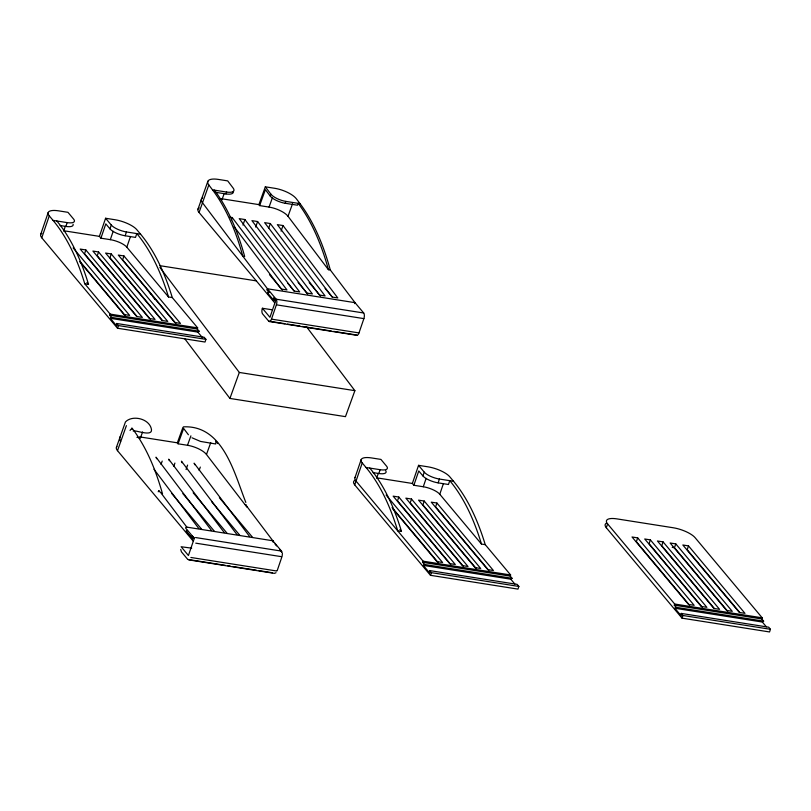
<?xml version="1.0" encoding="UTF-8"?>
<svg xmlns="http://www.w3.org/2000/svg" width="811" height="811" viewBox="0 0 811 811"><rect width="100%" height="100%" fill="white"/><g stroke="black" fill="none" stroke-linecap="round" stroke-linejoin="round"><path stroke-width="1.22" d="M40.712 234.379L48.224 212.452M110.316 318.317L197.833 332.104L199.1 331.212L111.583 317.415L110.316 318.317L116.754 326.012L116.662 323.477L204.179 337.275L205.923 339.353L205.011 342.029L117.494 328.232L41.767 237.785L49.268 215.858A17.589 5.728 18.9 0 1 58.544 210.84L67.952 212.32L73.639 219.112A12.256 3.994 18.9 0 1 67.171 222.609L53.06 220.389L49.268 215.858M63.674 231.054L65.306 226.289M60.115 225.519L65.863 226.431L67.171 222.609M85.854 249.95L142.331 317.395L136.684 316.513L80.208 249.058L85.854 249.95L84.547 253.762L136.988 316.391M172.277 297.566L168.506 296.968L126.82 247.173A13.321 4.339 18.9 0 0 110.316 239.661L100.909 238.181L99.388 236.366L105.592 218.26L115 219.74A17.589 5.728 18.9 0 1 136.785 229.655L140.577 234.186A290.571 130.247 -81 0 1 172.277 297.566L197.671 327.887L197.276 329.033L199.1 331.212M100.909 238.181L105.805 223.877L109.972 228.864A12.256 3.994 18.9 0 0 125.147 235.768L135.498 237.4L136.806 233.588A290.571 130.247 -81 0 1 168.506 296.968M98.557 251.957L155.033 319.402L149.386 318.51L92.91 251.065L98.557 251.957L97.249 255.769L150.501 319.362M109.972 228.864L111.279 225.042L105.592 218.26M110.316 239.661L113.175 231.317M111.259 253.955L167.735 321.399L162.088 320.517L105.612 253.062L111.259 253.955L109.951 257.766L162.393 320.396M125.147 235.768L126.455 231.956L140.577 234.186M126.82 247.173L130.49 236.447M123.961 255.962L180.437 323.407L174.791 322.514L118.315 255.07L123.961 255.962L122.654 259.773L175.906 323.366M111.583 317.415L109.769 315.246L110.154 314.1L84.76 283.769A290.571 130.247 -81 0 0 53.06 220.389M117.494 328.232L118.406 325.566L116.662 323.477M116.449 447.266L125.441 421.953C132.142 414.867 148.231 418.364 151.14 428.096C154.445 438.041 135.184 429.637 133.166 430.976M198.006 209.076L207.869 181.299M193.231 541.119L117.504 450.673L126.394 425.633M274.787 302.929L199.05 212.482L208.822 184.979A17.589 6.235 19.9 0 1 218.291 179.403L227.698 180.894L233.213 188.172A12.256 4.339 19.9 0 1 226.614 192.055L212.502 189.835L208.822 184.979M231.419 219.761L232.189 217.53L229.929 217.176M161.044 464.419L162.2 461.064M242.986 225.113L244.892 219.538L239.245 218.646L294.028 291.058L299.664 291.94L244.892 219.538M173.757 466.416L174.902 463.071M255.688 227.11L257.594 221.535L251.947 220.643L306.73 293.055L312.377 293.947L257.594 221.535M186.074 469.539L187.605 465.068M268.765 228.003L270.296 223.542L264.65 222.65L319.433 295.062L325.079 295.944L270.296 223.542M199.161 470.421L200.307 467.075M281.093 231.115L282.998 225.539L277.352 224.647L332.135 297.059L337.781 297.951L282.998 225.539M202.638 197.823A17.589 6.235 19.9 0 0 201.716 201.746L267.448 288.787L267.052 289.933L268.877 292.112L267.61 293.004L274.047 300.699L273.956 298.174L275.699 300.252M272.384 309.832L262.379 308.261A4.258 1.906 -81 0 0 262.592 313.887L268.654 321.126A4.258 1.906 -81 0 0 271.482 319.128L276.379 304.824A4.258 1.906 -81 0 0 276.166 299.198L267.518 288.878L267.194 289.831L269.09 292.102L267.802 293.014M273.013 541.92L273.084 541.728A1.064 0.892 -39.9 0 0 272.466 540.633M354.711 303.628L355.036 302.675L267.448 288.787M277.139 570.802L282.167 556.082L282.41 553.366M333.666 331.375L356.171 334.923A4.258 1.906 -81 0 0 358.989 332.915L363.886 318.622A4.258 1.906 -81 0 0 363.683 312.995L355.036 302.675M354.985 477.659L361.179 459.543M423.281 565.399L510.788 579.196L512.055 578.294L424.548 564.497L423.281 565.399L429.718 573.093L429.627 570.569L517.134 584.356L518.878 586.444L517.965 589.11L430.459 575.313L354.721 484.877L362.233 462.949A17.589 5.728 18.9 0 1 371.499 457.931L380.917 459.411L386.594 466.203A12.256 3.994 18.9 0 1 380.136 469.701L366.025 467.481L362.233 462.949M376.639 478.145L378.271 473.381M373.08 472.61L378.828 473.512L380.136 469.701M398.809 497.042L455.285 564.486L449.639 563.594L393.163 496.15L398.809 497.042L397.502 500.853L450.754 564.446M485.231 544.647L481.47 544.059L439.775 494.264A13.321 4.339 18.9 0 0 423.281 486.752L413.863 485.262L412.353 483.457L418.557 465.342L427.965 466.822A17.589 5.728 18.9 0 1 449.74 476.746L453.531 481.268A290.571 130.247 -81 0 1 485.231 544.647L510.636 574.979L510.241 576.124L512.055 578.294M413.863 485.262L418.76 470.968L422.936 475.945A12.256 3.994 18.9 0 0 438.112 482.859L448.463 484.491L449.77 480.68A290.571 130.247 -81 0 1 481.47 544.059M411.512 499.039L467.988 566.494L462.351 565.602L405.865 498.147L411.512 499.039L410.214 502.85L463.456 566.443M422.936 475.945L424.234 472.134L418.557 465.342M423.281 486.752L426.13 478.409M424.224 501.046L480.7 568.491L475.053 567.599L418.577 500.154L424.224 501.046L422.916 504.858L476.158 568.45M438.112 482.859L439.42 479.048L453.531 481.268M439.775 494.264L443.445 483.538M436.926 503.043L493.402 570.498L487.756 569.606L431.28 502.161L436.926 503.043L435.619 506.855L488.871 570.457M424.548 564.497L422.724 562.327L423.119 561.182L356.029 481.065A17.589 5.728 18.9 0 1 355.431 477.02M430.459 575.313L431.371 572.647L429.627 570.569M674.843 608.24L681.291 615.934L681.189 613.41L768.706 627.197L770.45 629.285L769.538 631.951L682.021 618.154L606.293 527.718L607.601 523.906A17.589 5.728 18.9 0 1 616.867 518.878L673.333 527.779A17.589 5.728 18.9 0 1 695.108 537.693L762.198 617.82L761.813 618.965L763.627 621.135L762.36 622.037L674.843 608.24L676.11 607.338L763.627 621.135M637.679 537.875L694.155 605.32L688.509 604.438L632.033 536.983L637.679 537.875L636.371 541.687L689.624 605.28M650.381 539.883L706.857 607.327L701.211 606.435L644.735 538.991L650.381 539.883L649.074 543.694L702.326 607.287M663.084 541.88L719.56 609.325L713.913 608.443L657.437 540.988L663.084 541.88L661.776 545.691L714.217 608.321M727.731 611.291L674.478 547.699L675.786 543.887L670.139 542.995L726.615 610.44L732.262 611.332L675.786 543.887M688.488 545.884L744.964 613.339L739.318 612.447L682.842 544.992L688.488 545.884L687.181 549.696L739.632 612.325M676.11 607.338L674.296 605.168L674.691 604.023L607.601 523.906M682.021 618.154L682.933 615.488L681.189 613.41M219.629 199.293L221.981 199.668L224.049 193.971M214.925 192.197L225.934 193.93L226.614 192.055M136.907 437.311L140.445 437.869L142.574 431.969M265.339 186.824L258.891 204.625L259.621 205.599L269.039 207.079A15.45 5.474 19.9 0 1 288.006 216.273L328.425 269.698L330.3 269.992A290.571 130.247 -81 0 0 300.009 203.622L296.339 198.766A17.589 6.235 19.9 0 0 274.747 188.304L265.339 186.824L270.854 194.113A12.256 4.339 19.9 0 0 285.898 201.402L300.009 203.622M259.621 205.599L265.39 189.673L270.175 195.978A12.256 4.339 19.9 0 0 285.219 203.277L297.455 205.203L298.134 203.328A290.571 130.247 -81 0 1 328.425 269.698M182.901 427.478L177.345 442.826L178.075 443.799L187.493 445.28A15.45 5.474 19.9 0 1 206.46 454.474L246.838 507.007L246.068 504.635M178.075 443.799L183.641 428.451L188.416 434.767M270.175 195.978L270.854 194.113M269.039 207.079L272.334 197.975M187.493 445.28L190.909 435.842M285.219 203.277L285.898 201.402M288.006 216.273L292.538 203.754M206.46 454.474L210.738 442.674M306.761 327.066L354.883 390.669L345.466 416.651L229.908 398.434L239.316 372.452L159.889 267.458M276.024 572.738L274.361 573.367L188.73 559.874M183.367 426.86C223.126 424.852 234.389 473.512 245.824 502.414M221.656 198.756L259.702 204.747M64.181 230.821L99.388 236.366M159.605 265.633L256.529 280.91M276.166 299.198L363.683 312.995M276.379 304.824L363.886 318.622M84.76 283.769L88.521 284.357A290.571 130.247 -81 0 0 56.821 220.977M271.482 319.128L358.989 332.915M268.654 321.126L284.914 323.69M287.408 324.086L299.918 326.052M302.412 326.448L331.172 330.979M269.333 321.531L356.85 335.328M110.154 314.1L197.671 327.887M109.769 315.246L197.276 329.033M118.406 325.566L205.923 339.353M239.316 372.452L354.883 390.669M140.1 436.947L178.156 442.948M377.135 477.902L412.353 483.457M672.228 547.344L674.478 547.699M369.786 468.069A290.571 130.247 -81 0 1 401.486 531.448L397.725 530.86A290.571 130.247 -81 0 0 366.025 467.481M423.119 561.182L510.636 574.979M422.724 562.327L510.241 576.124M194.143 538.453L192.4 536.365L192.501 538.899L186.054 531.205L187.321 530.303L185.567 527.941A1.064 0.892 -39.9 0 1 186.834 527.13L272.547 540.724A1.064 0.892 -39.9 0 1 273.155 541.819M674.691 604.023L762.198 617.82M674.296 605.168L761.813 618.965M431.371 572.647L518.878 586.444M195.552 537.541L281.184 551.044M682.933 615.488L770.45 629.285M195.765 543.167L281.397 556.66M191.7 548.165L181.137 546.746L188.416 555.505L194.285 538.352L187.544 530.293L186.256 531.205L192.4 538.545L192.308 536.01L194.427 538.555M190.869 557.471L276.5 570.964M188.051 559.468L225.276 565.338M227.759 565.733L230.243 566.119M232.727 566.514L256.306 570.224M258.79 570.62L272.435 572.769M191.984 437.788L200.52 441.427L215.696 443.982A2.129 0.953 -81 0 0 215.645 441.143M158.561 490.848L162.524 493.899C156.057 470.887 147.014 448.189 132.629 428.907A2.129 1.754 -37.1 0 0 130.064 430.489M279.825 549.807L281.944 552.342M762.36 622.037L766.385 626.842M325.13 288.422L332.388 297.1M309.194 282.563L320.497 296.056M298.103 282.492L307.785 294.058M287.824 283.384L294.281 291.088M269.475 274.635L282.38 290.054M510.788 579.196L514.813 584.001M262.379 308.261L269.962 317.314L275.841 300.151L273.865 297.819L273.956 300.354M386.107 495.034L442.583 562.489L436.936 561.597L392.565 508.598M392.068 507.524L438.052 562.439M399.884 529.532L401.486 531.448M197.833 332.104L202.659 337.883M73.142 247.953L129.628 315.398L123.982 314.506L79.6 261.517M79.914 261.395L125.087 315.357M86.919 282.451L88.521 284.357M273.114 541.099L281.752 551.419M275.051 544.08L276.551 545.874M279.542 549.442L281.792 552.129M219.375 497.711L252.454 537.217M211.509 501.492L239.752 535.209M193.16 492.743L227.039 533.212M182.87 493.635L214.337 531.205M171.78 493.554L201.635 529.208M187.473 559.083L181.421 551.845L180.731 549.473M329.996 269.576L354.965 302.584M221.251 198.695L221.981 199.668M232.189 217.53L286.962 289.943L281.316 289.051L234.146 226.695M148.95 291.423L151.241 294.444M152.772 296.471L155.063 299.492M184.847 338.866L229.908 398.434M246.453 505.871L273.033 541.018M249.656 536.578L194.123 463.172L194.752 464.733M236.954 534.571L181.421 461.175L182.049 462.736M224.252 532.574L168.718 459.168L169.347 460.729M211.549 530.566L156.016 457.171L156.635 458.732M139.705 436.896L140.445 437.869M153.968 469.245L198.847 528.569M161.257 493.331L186.834 527.13M119.967 440.535L120.626 441.559M354.721 484.877A17.589 5.728 18.9 0 1 354.853 480.315M439.42 479.048A12.256 3.994 18.9 0 1 424.234 472.134M385.772 470.674A12.256 3.994 18.9 0 1 378.828 473.512M117.504 450.673A17.589 5.728 18.9 0 1 116.906 446.638M120.17 439.947A17.589 6.235 19.9 0 1 120.342 436.592M131.889 427.934A2.129 0.953 -81 0 1 132.213 429.171M216.375 442.107A2.129 1.754 -37.1 0 1 217.693 443.546M158.216 491.78A1.064 0.872 -37.1 0 1 159.493 490.99M245.125 504.493A1.064 0.872 -37.1 0 1 245.459 504.614M199.05 212.482A17.589 5.728 18.9 0 1 199.182 207.92M233.254 191.437A12.256 4.339 19.9 0 1 225.934 193.93M212.502 189.835A290.571 130.247 -81 0 1 242.793 256.195L244.669 256.499A290.571 130.247 -81 0 0 214.378 190.129M606.293 527.718A17.589 5.728 18.9 0 1 606.415 523.156M126.455 231.956A12.256 3.994 18.9 0 1 111.279 225.042M41.767 237.785A17.589 5.728 18.9 0 1 41.888 233.223M73.091 224.211A12.256 3.994 18.9 0 1 65.863 226.431"/></g></svg>
